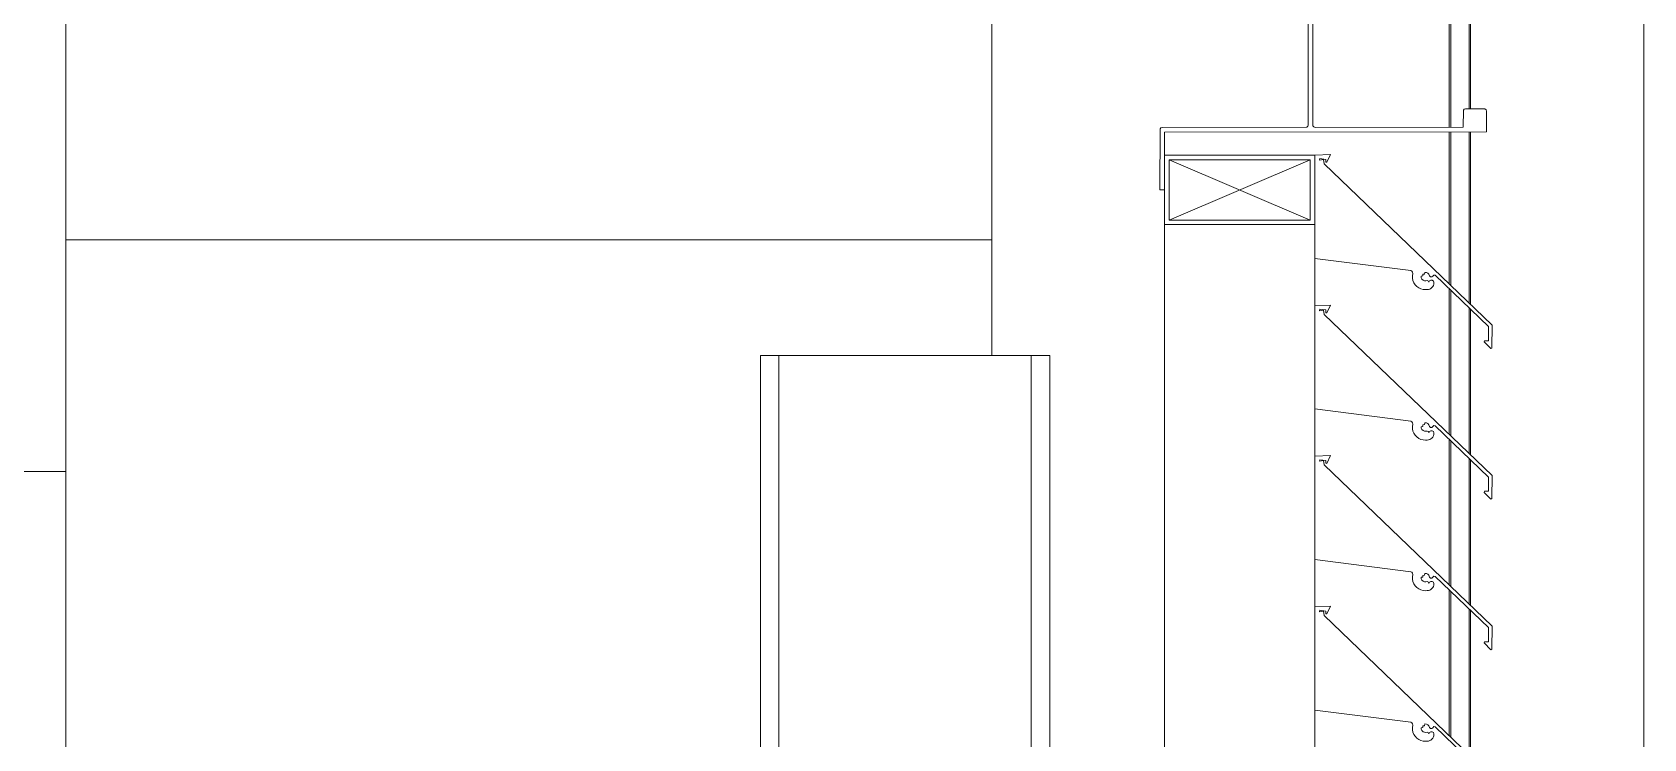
# Model space of a CAD drawing. Header units: millimetres. Extents: x -220592 to 404889, y -217665 to 38245.
# Drawn here: x -898.32 to -891.36, y -1258.54 to -1255.49 of the extents above; entities that cross this region are included whole.
import ezdxf

# ---------------------------------------------------------------- set-up
doc = ezdxf.new("R2010")
doc.units = ezdxf.units.MM
doc.linetypes.add('XKITLINE00', pattern=[0])
doc.layers.add('000 - 0_HIDE_OBJ_FRAMING_DEF_SUB_1', color=7, linetype='Continuous')
doc.layers.add('Part', color=7, linetype='Continuous', lineweight=0)

# ---------------------------------------------------------------- blocks, each defined once
blk = doc.blocks.new('*A13471')
at = {"layer": '000 - 0_HIDE_OBJ_FRAMING_DEF_SUB_1', "color": 7, "linetype": 'XKITLINE00', "lineweight": 0}
blk.add_line((-83.063284, 152.190805), (-83.063283, 152.690388), dxfattribs=at)
blk = doc.blocks.new('*A13472')
at = {"layer": '000 - 0_HIDE_OBJ_FRAMING_DEF_SUB_1', "color": 7, "linetype": 'XKITLINE00', "lineweight": 0}
for p, q in [((-87.063349, 124.690337), (-87.063349, 152.690388)), ((-83.063349, 152.190805), (-83.063349, 152.690388))]:
    blk.add_line(p, q, dxfattribs=at)
blk = doc.blocks.new('*A13532')
at = {"layer": '000 - 0_HIDE_OBJ_FRAMING_DEF_SUB_1', "color": 7, "linetype": 'XKITLINE00', "lineweight": 0}
for p, q in [((-87.063349, 151.690388), (-87.063349, 152.690388)), ((-166.903349, 151.690388), (-87.063349, 151.690388))]:
    blk.add_line(p, q, dxfattribs=at)
blk = doc.blocks.new('*A14400')
at = {"layer": '000 - 0_HIDE_OBJ_FRAMING_DEF_SUB_1', "color": 7, "linetype": 'XKITLINE00', "lineweight": 0}
for p, q in [((-82.813213, 152.190805), (-84.063213, 152.190805)), ((-84.063213, 152.190805), (-84.063213, 149.690805)), ((-83.983213, 124.940805), (-83.983213, 152.190805)), ((-82.893213, 124.940805), (-82.893213, 152.190805)), ((-82.813213, 124.940805), (-82.813213, 152.190805))]:
    blk.add_line(p, q, dxfattribs=at)
blk = doc.blocks.new('*A14401')
at = {"layer": 'Part', "color": 7, "linetype": 'XKITLINE00', "lineweight": 0}
for p, q in [((-82.318045, 139.556249), (-82.318045, 152.756135)), ((-81.668045, 152.406131), (-81.668045, 152.610427)), ((-81.668045, 151.756131), (-81.668045, 151.960427)), ((-81.668045, 151.106131), (-81.668045, 151.310427)), ((-81.668045, 150.456131), (-81.668045, 150.660427))]:
    blk.add_line(p, q, dxfattribs=at)
blk = doc.blocks.new('*A14402')
at = {"layer": 'Part', "color": 7, "linetype": 'XKITLINE00', "lineweight": 0}
for p, q in [((-80.247799, 149.232111), (-80.247799, 162.032111)), ((-81.087973, 153.176245), (-81.087973, 154.136174)), ((-81.081868, 153.176246), (-81.081868, 154.136182)), ((-81.002505, 153.256123), (-81.002505, 154.056848)), ((-80.9964, 153.256069), (-80.9964, 154.056794)), ((-81.087973, 152.499842), (-81.087973, 153.156245)), ((-81.081868, 152.49398), (-81.081868, 153.156246)), ((-81.002505, 152.417777), (-81.002505, 153.15626)), ((-80.9964, 152.411916), (-80.9964, 153.156261)), ((-81.087973, 151.849842), (-81.087973, 152.478735)), ((-81.081868, 151.84398), (-81.081868, 152.472884)), ((-81.002505, 151.767777), (-81.002505, 152.396823)), ((-80.9964, 151.761916), (-80.9964, 152.390973)), ((-81.087973, 151.199842), (-81.087973, 151.828735)), ((-81.081868, 151.19398), (-81.081868, 151.822884)), ((-81.002505, 151.117777), (-81.002505, 151.746823)), ((-80.9964, 151.111916), (-80.9964, 151.740973)), ((-81.087973, 150.549842), (-81.087973, 151.178735)), ((-81.081868, 150.54398), (-81.081868, 151.172884)), ((-81.002505, 150.467777), (-81.002505, 151.096823)), ((-80.9964, 150.461916), (-80.9964, 151.090973))]:
    blk.add_line(p, q, dxfattribs=at)
blk = doc.blocks.new('*A14585')
at = {"layer": '000 - 0_HIDE_OBJ_FRAMING_DEF_SUB_1', "color": 7, "linetype": 'XKITLINE00', "lineweight": 0}
for p, q in [((-87.063349, 154.690388), (-83.063349, 154.690388)), ((-87.063349, 152.690388), (-87.063349, 154.690388)), ((-83.063349, 154.690388), (-83.063349, 152.690388)), ((-83.063349, 152.690388), (-87.063349, 152.690388))]:
    blk.add_line(p, q, dxfattribs=at)
blk = doc.blocks.new('*A14587')
at = {"layer": 'Part', "color": 7, "linetype": 'XKITLINE00', "lineweight": 0}
for p, q in [((-81.668236, 151.106123), (-81.668243, 150.660453)), ((-81.60055, 151.108745), (-81.668236, 151.106123)), ((-81.648356, 151.084428), (-81.64632, 151.091001)), ((-81.63134, 151.087332), (-81.648356, 151.084428)), ((-81.64632, 151.091001), (-81.621337, 151.087861)), ((-81.628443, 151.068789), (-81.63134, 151.087332)), ((-80.903321, 150.372543), (-81.628443, 151.068789)), ((-81.621337, 151.087861), (-81.621208, 151.07567)), ((-81.621208, 151.07567), (-81.616085, 151.075258)), ((-81.616085, 151.075258), (-81.60055, 151.108745)), ((-81.668243, 150.660453), (-81.254237, 150.607423)), ((-81.254237, 150.607423), (-81.249162, 150.605233)), ((-81.249162, 150.605233), (-81.246025, 150.600681)), ((-81.245786, 150.595159), (-81.247272, 150.585025)), ((-81.247272, 150.585025), (-81.246897, 150.574789)), ((-81.246897, 150.574789), (-81.244674, 150.56479)), ((-81.246025, 150.600681), (-81.245786, 150.595159)), ((-81.209279, 150.583625), (-81.201573, 150.584731)), ((-81.20871, 150.577141), (-81.209279, 150.583625)), ((-81.205908, 150.571267), (-81.20871, 150.577141)), ((-81.201226, 150.566745), (-81.205908, 150.571267)), ((-81.202743, 150.591791), (-81.195578, 150.592735)), ((-81.201573, 150.584731), (-81.202743, 150.591791)), ((-81.195578, 150.592735), (-81.193256, 150.600125)), ((-81.193256, 150.600125), (-81.186584, 150.599703)), ((-81.186584, 150.599703), (-81.180508, 150.596913)), ((-81.180508, 150.596913), (-81.175841, 150.592126)), ((-81.175841, 150.592126), (-81.172727, 150.584553)), ((-81.172727, 150.584553), (-81.168544, 150.580396)), ((-81.168544, 150.580396), (-81.16265, 150.58019)), ((-81.16265, 150.58019), (-81.158186, 150.584044)), ((-81.158186, 150.584044), (-81.154531, 150.588671)), ((-81.154531, 150.588671), (-81.149372, 150.587579)), ((-81.149372, 150.587579), (-80.918356, 150.366176)), ((-81.244674, 150.56479), (-81.240676, 150.55536)), ((-81.240676, 150.55536), (-81.235036, 150.54681)), ((-81.235036, 150.54681), (-81.22794, 150.539423)), ((-81.22794, 150.539423), (-81.219624, 150.533445)), ((-81.219624, 150.533445), (-81.210361, 150.529072)), ((-81.210361, 150.529072), (-81.20046, 150.526449)), ((-81.195258, 150.564147), (-81.201226, 150.566745)), ((-81.20046, 150.526449), (-81.190247, 150.525664)), ((-81.188758, 150.563803), (-81.195258, 150.564147)), ((-81.190247, 150.525664), (-81.183448, 150.525762)), ((-81.18284, 150.564708), (-81.188758, 150.563803)), ((-81.183448, 150.525762), (-81.17772, 150.526398)), ((-81.178029, 150.562301), (-81.18284, 150.564708)), ((-81.175999, 150.55732), (-81.178029, 150.562301)), ((-81.17772, 150.526398), (-81.172219, 150.528117)), ((-81.173057, 150.562792), (-81.175999, 150.55732)), ((-81.1679, 150.56601), (-81.173057, 150.562792)), ((-81.172219, 150.528117), (-81.167149, 150.530857)), ((-81.161823, 150.565998), (-81.1679, 150.56601)), ((-81.167149, 150.530857), (-81.162695, 150.534515)), ((-81.162695, 150.534515), (-81.159024, 150.538958)), ((-81.156679, 150.562761), (-81.161823, 150.565998)), ((-81.159024, 150.538958), (-81.15627, 150.544021)), ((-81.154039, 150.557287), (-81.156679, 150.562761)), ((-81.15627, 150.544021), (-81.154535, 150.549517)), ((-81.154535, 150.549517), (-81.154039, 150.557287)), ((-80.918356, 150.366176), (-80.918699, 150.30483)), ((-80.903874, 150.273392), (-80.903321, 150.372543)), ((-80.936119, 150.304733), (-80.937204, 150.299812)), ((-80.937204, 150.299812), (-80.908555, 150.270923)), ((-80.918699, 150.30483), (-80.936119, 150.304733)), ((-80.908555, 150.270923), (-80.903874, 150.273392))]:
    blk.add_line(p, q, dxfattribs=at)
blk = doc.blocks.new('*A14588')
at = {"layer": 'Part', "color": 7, "linetype": 'XKITLINE00', "lineweight": 0}
for p, q in [((-81.668236, 151.756123), (-81.668243, 151.310453)), ((-81.60055, 151.758745), (-81.668236, 151.756123)), ((-81.616085, 151.725258), (-81.60055, 151.758745)), ((-81.648356, 151.734428), (-81.64632, 151.741001)), ((-81.63134, 151.737332), (-81.648356, 151.734428)), ((-81.64632, 151.741001), (-81.621337, 151.737861)), ((-81.628443, 151.718789), (-81.63134, 151.737332)), ((-80.903321, 151.022543), (-81.628443, 151.718789)), ((-81.621337, 151.737861), (-81.621208, 151.72567)), ((-81.621208, 151.72567), (-81.616085, 151.725258)), ((-81.668243, 151.310453), (-81.254237, 151.257423)), ((-81.254237, 151.257423), (-81.249162, 151.255233)), ((-81.249162, 151.255233), (-81.246025, 151.250681)), ((-81.245786, 151.245159), (-81.247272, 151.235025)), ((-81.247272, 151.235025), (-81.246897, 151.224789)), ((-81.246897, 151.224789), (-81.244674, 151.21479)), ((-81.246025, 151.250681), (-81.245786, 151.245159)), ((-81.244674, 151.21479), (-81.240676, 151.20536)), ((-81.240676, 151.20536), (-81.235036, 151.19681)), ((-81.235036, 151.19681), (-81.22794, 151.189423)), ((-81.209279, 151.233625), (-81.201573, 151.234731)), ((-81.20871, 151.227141), (-81.209279, 151.233625)), ((-81.205908, 151.221267), (-81.20871, 151.227141)), ((-81.201226, 151.216745), (-81.205908, 151.221267)), ((-81.202743, 151.241791), (-81.195578, 151.242735)), ((-81.201573, 151.234731), (-81.202743, 151.241791)), ((-81.195258, 151.214147), (-81.201226, 151.216745)), ((-81.195578, 151.242735), (-81.193256, 151.250125)), ((-81.188758, 151.213803), (-81.195258, 151.214147)), ((-81.193256, 151.250125), (-81.186584, 151.249703)), ((-81.18284, 151.214708), (-81.188758, 151.213803)), ((-81.186584, 151.249703), (-81.180508, 151.246913)), ((-81.178029, 151.212301), (-81.18284, 151.214708)), ((-81.180508, 151.246913), (-81.175841, 151.242126)), ((-81.175999, 151.20732), (-81.178029, 151.212301)), ((-81.173057, 151.212792), (-81.175999, 151.20732)), ((-81.175841, 151.242126), (-81.172727, 151.234553)), ((-81.1679, 151.21601), (-81.173057, 151.212792)), ((-81.172727, 151.234553), (-81.168544, 151.230396)), ((-81.168544, 151.230396), (-81.16265, 151.23019)), ((-81.161823, 151.215998), (-81.1679, 151.21601)), ((-81.16265, 151.23019), (-81.158186, 151.234044)), ((-81.156679, 151.212761), (-81.161823, 151.215998)), ((-81.159024, 151.188958), (-81.15627, 151.194021)), ((-81.158186, 151.234044), (-81.154531, 151.238671)), ((-81.154039, 151.207287), (-81.156679, 151.212761)), ((-81.15627, 151.194021), (-81.154535, 151.199517)), ((-81.154535, 151.199517), (-81.154039, 151.207287)), ((-81.154531, 151.238671), (-81.149372, 151.237579)), ((-81.149372, 151.237579), (-80.918356, 151.016176)), ((-81.22794, 151.189423), (-81.219624, 151.183445)), ((-81.219624, 151.183445), (-81.210361, 151.179072)), ((-81.210361, 151.179072), (-81.20046, 151.176449)), ((-81.20046, 151.176449), (-81.190247, 151.175664)), ((-81.190247, 151.175664), (-81.183448, 151.175762)), ((-81.183448, 151.175762), (-81.17772, 151.176398)), ((-81.17772, 151.176398), (-81.172219, 151.178117)), ((-81.172219, 151.178117), (-81.167149, 151.180857)), ((-81.167149, 151.180857), (-81.162695, 151.184515)), ((-81.162695, 151.184515), (-81.159024, 151.188958)), ((-80.918356, 151.016176), (-80.918699, 150.95483)), ((-80.903874, 150.923392), (-80.903321, 151.022543)), ((-80.936119, 150.954733), (-80.937204, 150.949812)), ((-80.937204, 150.949812), (-80.908555, 150.920923)), ((-80.918699, 150.95483), (-80.936119, 150.954733)), ((-80.908555, 150.920923), (-80.903874, 150.923392))]:
    blk.add_line(p, q, dxfattribs=at)
blk = doc.blocks.new('*A14589')
at = {"layer": 'Part', "color": 7, "linetype": 'XKITLINE00', "lineweight": 0}
for p, q in [((-81.668236, 152.406123), (-81.668243, 151.960453)), ((-81.60055, 152.408745), (-81.668236, 152.406123)), ((-81.648356, 152.384428), (-81.64632, 152.391001)), ((-81.63134, 152.387332), (-81.648356, 152.384428)), ((-81.64632, 152.391001), (-81.621337, 152.387861)), ((-81.628443, 152.368789), (-81.63134, 152.387332)), ((-81.621337, 152.387861), (-81.621208, 152.37567)), ((-81.616085, 152.375258), (-81.60055, 152.408745)), ((-80.903321, 151.672543), (-81.628443, 152.368789)), ((-81.621208, 152.37567), (-81.616085, 152.375258)), ((-81.668243, 151.960453), (-81.254237, 151.907423)), ((-81.254237, 151.907423), (-81.249162, 151.905233)), ((-81.249162, 151.905233), (-81.246025, 151.900681)), ((-81.245786, 151.895159), (-81.247272, 151.885025)), ((-81.246025, 151.900681), (-81.245786, 151.895159)), ((-81.202743, 151.891791), (-81.195578, 151.892735)), ((-81.201573, 151.884731), (-81.202743, 151.891791)), ((-81.195578, 151.892735), (-81.193256, 151.900125)), ((-81.193256, 151.900125), (-81.186584, 151.899703)), ((-81.186584, 151.899703), (-81.180508, 151.896913)), ((-81.180508, 151.896913), (-81.175841, 151.892126)), ((-81.175841, 151.892126), (-81.172727, 151.884553)), ((-81.247272, 151.885025), (-81.246897, 151.874789)), ((-81.246897, 151.874789), (-81.244674, 151.86479)), ((-81.244674, 151.86479), (-81.240676, 151.85536)), ((-81.240676, 151.85536), (-81.235036, 151.84681)), ((-81.235036, 151.84681), (-81.22794, 151.839423)), ((-81.22794, 151.839423), (-81.219624, 151.833445)), ((-81.219624, 151.833445), (-81.210361, 151.829072)), ((-81.210361, 151.829072), (-81.20046, 151.826449)), ((-81.209279, 151.883625), (-81.201573, 151.884731)), ((-81.20871, 151.877141), (-81.209279, 151.883625)), ((-81.205908, 151.871267), (-81.20871, 151.877141)), ((-81.201226, 151.866745), (-81.205908, 151.871267)), ((-81.195258, 151.864147), (-81.201226, 151.866745)), ((-81.20046, 151.826449), (-81.190247, 151.825664)), ((-81.188758, 151.863803), (-81.195258, 151.864147)), ((-81.190247, 151.825664), (-81.183448, 151.825762)), ((-81.18284, 151.864708), (-81.188758, 151.863803)), ((-81.183448, 151.825762), (-81.17772, 151.826398)), ((-81.178029, 151.862301), (-81.18284, 151.864708)), ((-81.175999, 151.85732), (-81.178029, 151.862301)), ((-81.17772, 151.826398), (-81.172219, 151.828117)), ((-81.173057, 151.862792), (-81.175999, 151.85732)), ((-81.1679, 151.86601), (-81.173057, 151.862792)), ((-81.172727, 151.884553), (-81.168544, 151.880396)), ((-81.172219, 151.828117), (-81.167149, 151.830857)), ((-81.168544, 151.880396), (-81.16265, 151.88019)), ((-81.161823, 151.865998), (-81.1679, 151.86601)), ((-81.167149, 151.830857), (-81.162695, 151.834515)), ((-81.162695, 151.834515), (-81.159024, 151.838958)), ((-81.16265, 151.88019), (-81.158186, 151.884044)), ((-81.156679, 151.862761), (-81.161823, 151.865998)), ((-81.159024, 151.838958), (-81.15627, 151.844021)), ((-81.158186, 151.884044), (-81.154531, 151.888671)), ((-81.154039, 151.857287), (-81.156679, 151.862761)), ((-81.15627, 151.844021), (-81.154535, 151.849517)), ((-81.154535, 151.849517), (-81.154039, 151.857287)), ((-81.154531, 151.888671), (-81.149372, 151.887579)), ((-81.149372, 151.887579), (-80.918356, 151.666176)), ((-80.918356, 151.666176), (-80.918699, 151.60483)), ((-80.903874, 151.573392), (-80.903321, 151.672543)), ((-80.936119, 151.604733), (-80.937204, 151.599812)), ((-80.937204, 151.599812), (-80.908555, 151.570923)), ((-80.918699, 151.60483), (-80.936119, 151.604733)), ((-80.908555, 151.570923), (-80.903874, 151.573392))]:
    blk.add_line(p, q, dxfattribs=at)
blk = doc.blocks.new('*A14590')
at = {"layer": 'Part', "color": 7, "linetype": 'XKITLINE00', "lineweight": 0}
for p, q in [((-81.668045, 153.056135), (-82.318045, 153.056135)), ((-82.318045, 153.056135), (-82.318045, 152.756135)), ((-82.298045, 152.776135), (-81.688045, 153.036135)), ((-82.298045, 153.036135), (-81.688045, 152.776135)), ((-82.298045, 152.776135), (-82.298045, 153.036135)), ((-82.298045, 153.036135), (-81.688045, 153.036135)), ((-81.688045, 153.036135), (-81.688045, 152.776135)), ((-81.668045, 152.756135), (-81.668045, 153.056135)), ((-82.318045, 152.756135), (-81.668045, 152.756135)), ((-81.688045, 152.776135), (-82.298045, 152.776135))]:
    blk.add_line(p, q, dxfattribs=at)
blk = doc.blocks.new('*A14591')
at = {"layer": 'Part', "color": 7, "linetype": 'XKITLINE00', "lineweight": 0}
for p, q in [((-81.668236, 153.056123), (-81.668243, 152.610453)), ((-81.60055, 153.058745), (-81.668236, 153.056123)), ((-81.648356, 153.034428), (-81.64632, 153.041001)), ((-81.63134, 153.037332), (-81.648356, 153.034428)), ((-81.64632, 153.041001), (-81.621337, 153.037861)), ((-81.628443, 153.018789), (-81.63134, 153.037332)), ((-80.903321, 152.322543), (-81.628443, 153.018789)), ((-81.621337, 153.037861), (-81.621208, 153.02567)), ((-81.621208, 153.02567), (-81.616085, 153.025258)), ((-81.616085, 153.025258), (-81.60055, 153.058745)), ((-81.668243, 152.610453), (-81.254237, 152.557423)), ((-81.254237, 152.557423), (-81.249162, 152.555233)), ((-81.249162, 152.555233), (-81.246025, 152.550681)), ((-81.245786, 152.545159), (-81.247272, 152.535025)), ((-81.247272, 152.535025), (-81.246897, 152.524789)), ((-81.246897, 152.524789), (-81.244674, 152.51479)), ((-81.246025, 152.550681), (-81.245786, 152.545159)), ((-81.209279, 152.533625), (-81.201573, 152.534731)), ((-81.20871, 152.527141), (-81.209279, 152.533625)), ((-81.205908, 152.521267), (-81.20871, 152.527141)), ((-81.201226, 152.516745), (-81.205908, 152.521267)), ((-81.202743, 152.541791), (-81.195578, 152.542735)), ((-81.201573, 152.534731), (-81.202743, 152.541791)), ((-81.195258, 152.514147), (-81.201226, 152.516745)), ((-81.195578, 152.542735), (-81.193256, 152.550125)), ((-81.193256, 152.550125), (-81.186584, 152.549703)), ((-81.186584, 152.549703), (-81.180508, 152.546913)), ((-81.180508, 152.546913), (-81.175841, 152.542126)), ((-81.175841, 152.542126), (-81.172727, 152.534553)), ((-81.172727, 152.534553), (-81.168544, 152.530396)), ((-81.168544, 152.530396), (-81.16265, 152.53019)), ((-81.16265, 152.53019), (-81.158186, 152.534044)), ((-81.158186, 152.534044), (-81.154531, 152.538671)), ((-81.154531, 152.538671), (-81.149372, 152.537579)), ((-81.149372, 152.537579), (-80.918356, 152.316176)), ((-81.244674, 152.51479), (-81.240676, 152.50536)), ((-81.240676, 152.50536), (-81.235036, 152.49681)), ((-81.235036, 152.49681), (-81.22794, 152.489423)), ((-81.22794, 152.489423), (-81.219624, 152.483445)), ((-81.219624, 152.483445), (-81.210361, 152.479072)), ((-81.210361, 152.479072), (-81.20046, 152.476449)), ((-81.20046, 152.476449), (-81.190247, 152.475664)), ((-81.188758, 152.513803), (-81.195258, 152.514147)), ((-81.190247, 152.475664), (-81.183448, 152.475762)), ((-81.18284, 152.514708), (-81.188758, 152.513803)), ((-81.183448, 152.475762), (-81.17772, 152.476398)), ((-81.178029, 152.512301), (-81.18284, 152.514708)), ((-81.175999, 152.50732), (-81.178029, 152.512301)), ((-81.17772, 152.476398), (-81.172219, 152.478117)), ((-81.173057, 152.512792), (-81.175999, 152.50732)), ((-81.1679, 152.51601), (-81.173057, 152.512792)), ((-81.172219, 152.478117), (-81.167149, 152.480857)), ((-81.161823, 152.515998), (-81.1679, 152.51601)), ((-81.167149, 152.480857), (-81.162695, 152.484515)), ((-81.162695, 152.484515), (-81.159024, 152.488958)), ((-81.156679, 152.512761), (-81.161823, 152.515998)), ((-81.159024, 152.488958), (-81.15627, 152.494021)), ((-81.154039, 152.507287), (-81.156679, 152.512761)), ((-81.15627, 152.494021), (-81.154535, 152.499517)), ((-81.154535, 152.499517), (-81.154039, 152.507287)), ((-80.918356, 152.316176), (-80.918699, 152.25483)), ((-80.903874, 152.223392), (-80.903321, 152.322543)), ((-80.936119, 152.254733), (-80.937204, 152.249812)), ((-80.937204, 152.249812), (-80.908555, 152.220923)), ((-80.918699, 152.25483), (-80.936119, 152.254733)), ((-80.908555, 152.220923), (-80.903874, 152.223392))]:
    blk.add_line(p, q, dxfattribs=at)
blk = doc.blocks.new('*A14596')
at = {"layer": 'Part', "color": 7, "linetype": 'XKITLINE00', "lineweight": 0}
for p, q in [((-82.317761, 154.40603), (-82.337761, 154.406027)), ((-82.337761, 154.406027), (-82.337716, 154.146027)), ((-82.317717, 154.15603), (-82.317761, 154.40603)), ((-82.337716, 154.146027), (-82.336029, 154.140471)), ((-82.336029, 154.140471), (-82.331541, 154.136789)), ((-82.331541, 154.136789), (-81.707714, 154.136137)), ((-80.927717, 154.156273), (-82.317717, 154.15603)), ((-81.707714, 154.136137), (-81.702158, 154.134452)), ((-81.702158, 154.134452), (-81.698474, 154.129965)), ((-81.698474, 154.129965), (-81.697712, 154.126138)), ((-81.697548, 153.186138), (-81.697712, 154.126138)), ((-81.677712, 154.126142), (-81.676028, 154.131698)), ((-81.676786, 153.182315), (-81.677712, 154.126142)), ((-81.676028, 154.131698), (-81.671541, 154.135382)), ((-81.671541, 154.135382), (-81.027714, 154.136255)), ((-81.027714, 154.136255), (-81.027702, 154.066255)), ((-80.928462, 154.062446), (-80.927717, 154.156273)), ((-81.027702, 154.066255), (-81.026015, 154.0607)), ((-81.026015, 154.0607), (-81.021527, 154.057018)), ((-81.021527, 154.057018), (-80.9377, 154.056271)), ((-80.9377, 154.056271), (-80.932145, 154.057957)), ((-80.932145, 154.057957), (-80.928462, 154.062446)), ((-81.026798, 153.250082), (-81.027546, 153.176255)), ((-81.023116, 153.254571), (-81.026798, 153.250082)), ((-81.01756, 153.256257), (-81.023116, 153.254571)), ((-80.933733, 153.25551), (-81.01756, 153.256257)), ((-80.929245, 153.251828), (-80.933733, 153.25551)), ((-80.927559, 153.246273), (-80.929245, 153.251828)), ((-80.927543, 153.156273), (-80.927559, 153.246273)), ((-82.336784, 153.169854), (-82.337499, 152.906027)), ((-82.333102, 153.174342), (-82.336784, 153.169854)), ((-82.327546, 153.176028), (-82.333102, 153.174342)), ((-81.70372, 153.176899), (-82.327546, 153.176028)), ((-82.317543, 153.15603), (-80.927543, 153.156273)), ((-82.317499, 152.90603), (-82.317543, 153.15603)), ((-81.699232, 153.180582), (-81.70372, 153.176899)), ((-81.697548, 153.186138), (-81.699232, 153.180582)), ((-81.673102, 153.177828), (-81.676786, 153.182315)), ((-81.667546, 153.176144), (-81.673102, 153.177828)), ((-81.027546, 153.176255), (-81.667546, 153.176144)), ((-82.337499, 152.906027), (-82.317499, 152.90603))]:
    blk.add_line(p, q, dxfattribs=at)

msp = doc.modelspace()

# ---------------------------------------------------------------- block references
at = {"color": 7, "lineweight": 0}
for name in ['*A13471', '*A13472', '*A14402', '*A13532', '*A14585', '*A14596', '*A14590', '*A14591', '*A14401', '*A14589', '*A14400', '*A14588', '*A14587']:
    msp.add_blockref(name, (-811.109, -1409.08), dxfattribs=at)

doc.saveas('drawing.dxf')
